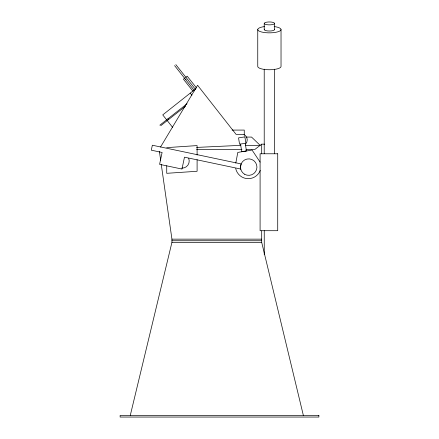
<?xml version="1.0" encoding="UTF-8"?>
<svg xmlns="http://www.w3.org/2000/svg" width="439" height="439" viewBox="0 0 439 439"><rect width="100%" height="100%" fill="white"/><g stroke="black" fill="none" stroke-linecap="round" stroke-linejoin="round"><path stroke-width="0.66" d="M235.798 163.127L237.79 152.421L252.057 150.045L260.102 162.095M130.268 415.448L171.94 242.35L171.94 239.145L161.239 164.235M160.531 147.038L197.583 85.281L236.05 134.334L243.513 134.334A5.921 5.921 0 0 1 245.478 144.074M184.951 77.972L183.436 79.174L192.847 91.054M185.686 77.39L187.206 76.188L196.206 87.553M194.362 89.852L162.743 114.897L172.692 127.464M195.097 89.271L196.063 88.508M159.862 125.159L187.058 103.758M160.712 125.73L185.477 106.238M264.701 144.157L261.693 144.157L254.949 149.392L246.049 149.392M185.664 79.585L186.015 79.316M245.236 151.17L245.73 151.098M166.732 147.625L197.1 145.583L197.1 155.049M196.562 147.422L240.797 145.347M232.121 130.081L244.265 130.081L244.265 135.163M246.252 137.072L251.552 137.072L260.162 145.347L245.511 145.347M196.562 149.392L241.944 149.392M171.94 239.145L261.693 239.145M171.94 240.748L261.693 240.748M171.94 242.35L261.693 242.35L303.365 415.448M240.791 169.048L184.479 157.178L181.976 169.059L159.598 164.345L162.101 152.465L151.301 150.187L152.349 145.227L241.181 163.945L240.468 167.105L240.726 169.031M167.896 118.837L168.746 119.408M175.847 64.61L195.432 89.342M174.59 65.609L194.603 90.878M190.241 93.117L191.903 95.214M245.242 143.312L246.444 150.983L241.741 151.718L240.539 144.047M159.406 151.417L160.658 160.186M281.031 29.561L281.031 66.459A11.639 3.287 0 0 1 269.392 69.746A11.639 3.287 0 0 1 257.753 66.459L257.753 29.561M274.562 23.41A5.175 1.46 0 0 1 266.802 24.677A5.175 1.46 0 0 1 266.802 22.148A5.175 1.46 0 0 1 274.562 23.41L274.562 29.561M274.562 69.186L274.562 153.639M264.218 23.41L264.218 29.561M264.218 69.186L264.218 153.639M264.251 230.705L264.251 254.609M261.693 144.157L261.693 153.776M261.693 230.947L261.693 242.35M197.1 159.648L197.1 171.276L166.732 173.312L166.732 165.794M260.245 170.458A12.852 12.852 0 0 1 235.683 168.477M188.699 158.375A7.101 7.101 0 0 1 181.746 168.126M274.128 26.559A11.639 3.287 0 0 1 278.562 31.586A11.639 3.287 0 0 1 260.217 31.586A11.639 3.287 0 0 1 264.657 26.559M274.386 29.183A5.175 1.46 0 0 1 269.392 31.021A5.175 1.46 0 0 1 264.393 29.183M244.896 136.875L238.558 137.868L239.551 144.201L245.884 143.213L244.896 136.875M277.722 153.776L260.091 153.776L260.091 230.705L277.722 230.705L277.722 153.776M318.873 415.448L120.127 415.448L120.127 417.05L318.873 417.05L318.873 415.448M244.589 174.239A8.237 8.237 0 0 0 256.941 167.105A8.237 8.237 0 0 0 244.589 159.972A8.237 8.237 0 0 0 244.589 174.239"/></g></svg>
